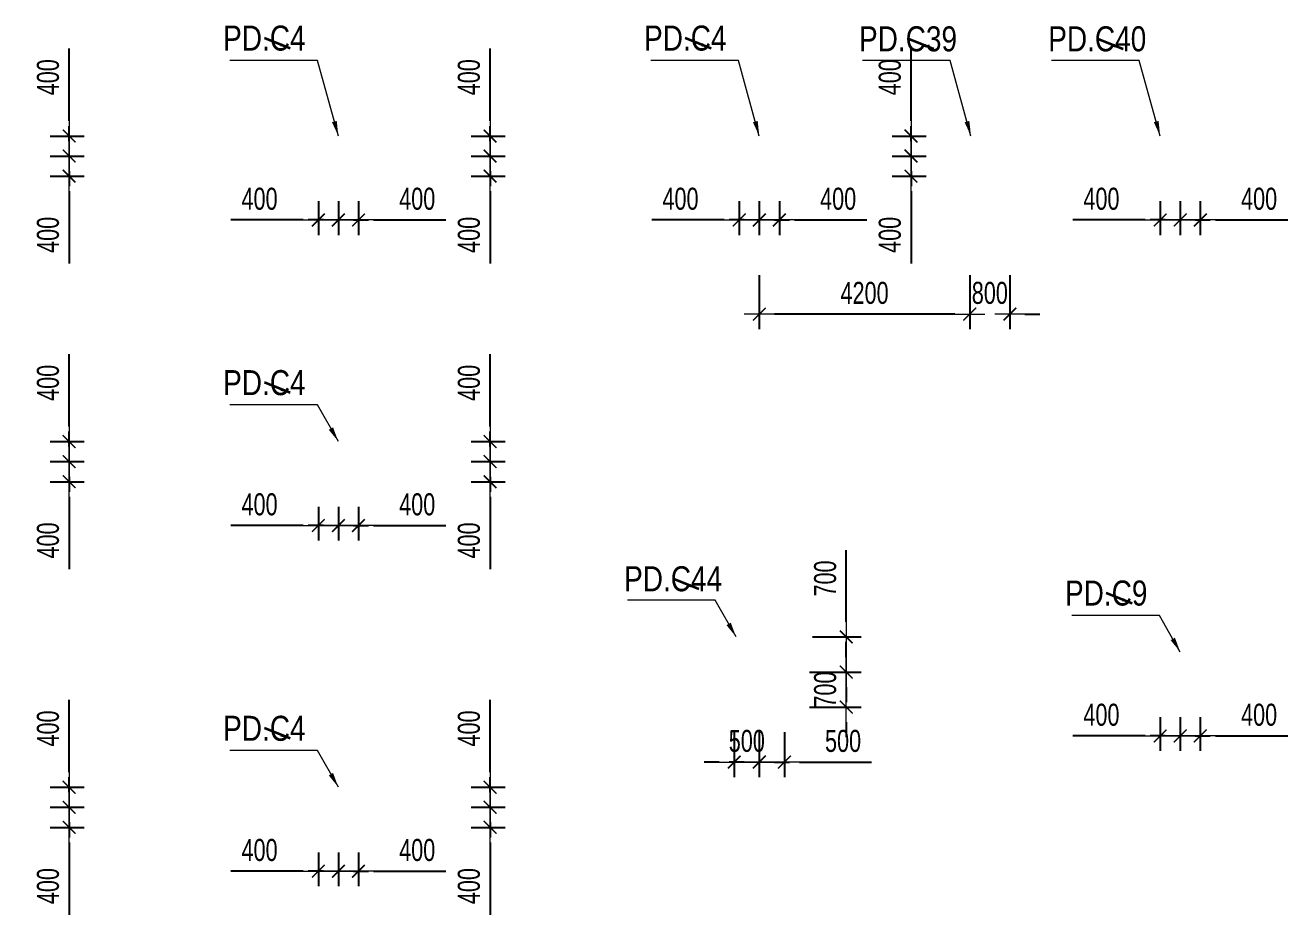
# Model space of a CAD drawing. Header units: millimetres. Extents: x -259680 to 286077, y -1281 to 94455.
# Drawn here: x 91151 to 116345, y 23355 to 41111 of the extents above; entities that cross this region are included whole.
import ezdxf
from ezdxf.enums import TextEntityAlignment as Align

# ---------------------------------------------------------------- set-up
doc = ezdxf.new("R2010")
doc.units = ezdxf.units.MM
doc.layers.get('Defpoints').update_dxf_attribs({"color": 151, "lineweight": 9})
for name, color, linetype, lineweight in [('$0$C1', 20, 'Continuous', 35), ('$1$NDC_S_ANNO', 7, 'Continuous', 20), ('$1$NDC_S_DIM', 1, 'Continuous', 15), ('NDC_S_DIM', 1, 'Continuous', 15)]:
    doc.layers.add(name, color=color, linetype=linetype, lineweight=lineweight)
doc.styles.add('$1$NDC_DIM', font='', dxfattribs={"width": 0.75})
doc.styles.add('$2$ARIAL', font='arial.ttf', dxfattribs={"width": 0.8})
doc.styles.add('NDC_DIM', font='', dxfattribs={"width": 0.75})
doc.styles.get('$1$NDC_DIM').set_extended_font_data('Dotum')
doc.styles.get('NDC_DIM').set_extended_font_data('Dotum')
doc.dimstyles.new('$0$NDC_dim_150', dxfattribs={"dimscale": 150, "dimtxt": 2.2, "dimasz": 1.5, "dimexe": 1.5, "dimexo": 2.5, "dimgap": 1, "dimtad": 1, "dimdec": 0, "dimzin": 0, "dimdsep": 46, "dimtxsty": '$1$NDC_DIM', "dimblk": '$1$DIMMARK', "dimcen": 0.09, "dimdle": 1.2, "dimclrd": 1, "dimclre": 1, "dimclrt": 3, "dimadec": 0, "dimazin": 0, "dimtfac": 1, "dimtdec": 0, "dimtix": 1, "dimtofl": 0, "dimtmove": 0, "dimatfit": 3, "dimfxl": 6, "dimfxlon": 1, "dimtolj": 1, "dimtzin": 0, "dimarcsym": 0})
doc.dimstyles.new('$1$NDC_dim_iso', dxfattribs={"dimtxt": 2.2, "dimasz": 1, "dimexe": 1.5, "dimexo": 2.5, "dimgap": 1, "dimtad": 1, "dimdec": 0, "dimzin": 0, "dimdsep": 46, "dimtxsty": '$1$NDC_DIM', "dimblk": '$1$DIMMARK', "dimcen": 0.09, "dimdle": 1.2, "dimclrd": 1, "dimclre": 1, "dimclrt": 3, "dimadec": 0, "dimazin": 0, "dimtfac": 1, "dimtdec": 0, "dimtix": 1, "dimtofl": 0, "dimtmove": 0, "dimatfit": 3, "dimfxl": 6, "dimfxlon": 1, "dimtolj": 1, "dimtzin": 0, "dimarcsym": 0})
doc.dimstyles.new('NDC_dim_200', dxfattribs={"dimscale": 200, "dimtxt": 2.2, "dimasz": 1.5, "dimexe": 1.5, "dimexo": 2.5, "dimgap": 1, "dimtad": 1, "dimdec": 0, "dimzin": 0, "dimdsep": 46, "dimtxsty": 'NDC_DIM', "dimblk": 'DIMMARK', "dimcen": 0.09, "dimdle": 1.2, "dimclrd": 1, "dimclre": 1, "dimclrt": 3, "dimadec": 0, "dimazin": 0, "dimtfac": 1, "dimtdec": 0, "dimtix": 1, "dimtofl": 0, "dimtmove": 0, "dimatfit": 3, "dimfxl": 6, "dimfxlon": 1, "dimtolj": 1, "dimtzin": 0, "dimarcsym": 0})

# ---------------------------------------------------------------- blocks, each defined once
blk = doc.blocks.new('$1$DIMMARK')
at = {"layer": '$1$NDC_S_DIM', "color": 1}
blk.add_line((-1.5, 0), (1, 0), dxfattribs=at)
at = {"layer": '$1$NDC_S_DIM', "color": 2, "const_width": 0.1}
blk.add_lwpolyline([(-0.424, -0.424), (0.424, 0.424)], dxfattribs=at)
blk = doc.blocks.new('DIMMARK')
at = {"layer": 'NDC_S_DIM', "color": 1}
blk.add_line((-1.5, 0), (1, 0), dxfattribs=at)
at = {"layer": 'NDC_S_DIM', "color": 2, "const_width": 0.1}
blk.add_lwpolyline([(-0.424, -0.424), (0.424, 0.424)], dxfattribs=at)
blk = doc.blocks.new('*D410')
at = {"layer": 'Defpoints', "color": 0, "ltscale": 100, "transparency": 16777216}
for p in [(97400, 25100), (97800, 25100), (97800, 24224)]:
    blk.add_point(p, dxfattribs=at)
at = {"layer": 'NDC_S_DIM', "color": 1, "lineweight": -2, "ltscale": 100, "transparency": 16777216}
for p, q in [((97400, 24600), (97400, 23924)), ((97800, 24600), (97800, 23924)), ((97100, 24224), (96800, 24224)), ((98100, 24224), (99545, 24224))]:
    blk.add_line(p, q, dxfattribs=at)
at = {"layer": 'NDC_S_DIM', "color": 1, "lineweight": -2, "ltscale": 100, "transparency": 16777216, "xscale": 300, "yscale": 300, "zscale": 300}
blk.add_blockref('DIMMARK', (97400, 24224), dxfattribs=at)
at = {"layer": 'NDC_S_DIM', "color": 1, "lineweight": -2, "ltscale": 100, "transparency": 16777216, "xscale": 300, "yscale": 300, "zscale": 300, "rotation": 180}
blk.add_blockref('DIMMARK', (97800, 24224), dxfattribs=at)
at = {"layer": 'NDC_S_DIM', "color": 3, "ltscale": 100, "transparency": 16777216, "insert": (98973, 24645), "char_height": 440, "attachment_point": 5, "style": 'NDC_DIM'}
blk.add_mtext('\\A1;400', dxfattribs=at)
blk = doc.blocks.new('*D411')
at = {"layer": 'Defpoints', "color": 0, "ltscale": 100, "transparency": 16777216}
for p in [(97000, 25100), (97400, 25100), (97400, 24224)]:
    blk.add_point(p, dxfattribs=at)
at = {"layer": 'NDC_S_DIM', "color": 1, "lineweight": -2, "ltscale": 100, "transparency": 16777216}
for p, q in [((97000, 24600), (97000, 23924)), ((97400, 24600), (97400, 23924)), ((96700, 24224), (95255, 24224)), ((97700, 24224), (98000, 24224))]:
    blk.add_line(p, q, dxfattribs=at)
at = {"layer": 'NDC_S_DIM', "color": 1, "lineweight": -2, "ltscale": 100, "transparency": 16777216, "xscale": 300, "yscale": 300, "zscale": 300}
blk.add_blockref('DIMMARK', (97000, 24224), dxfattribs=at)
at = {"layer": 'NDC_S_DIM', "color": 1, "lineweight": -2, "ltscale": 100, "transparency": 16777216, "xscale": 300, "yscale": 300, "zscale": 300, "rotation": 180}
blk.add_blockref('DIMMARK', (97400, 24224), dxfattribs=at)
at = {"layer": 'NDC_S_DIM', "color": 3, "ltscale": 100, "transparency": 16777216, "insert": (95827, 24645), "char_height": 440, "attachment_point": 5, "style": 'NDC_DIM'}
blk.add_mtext('\\A1;400', dxfattribs=at)
blk = doc.blocks.new('*D412')
at = {"layer": 'Defpoints', "color": 0, "ltscale": 100, "transparency": 16777216}
for p in [(99551, 25900), (100427, 25900), (99551, 25500)]:
    blk.add_point(p, dxfattribs=at)
at = {"layer": 'NDC_S_DIM', "color": 1, "lineweight": -2, "ltscale": 100, "transparency": 16777216}
for p, q in [((100427, 26200), (100427, 27645)), ((100051, 25900), (100727, 25900)), ((100051, 25500), (100727, 25500)), ((100427, 25200), (100427, 24900))]:
    blk.add_line(p, q, dxfattribs=at)
at = {"layer": 'NDC_S_DIM', "color": 1, "lineweight": -2, "ltscale": 100, "transparency": 16777216, "xscale": 300, "yscale": 300, "zscale": 300}
for p, rotation in [((100427, 25900), 270), ((100427, 25500), 90)]:
    blk.add_blockref('DIMMARK', p, dxfattribs=dict(at, rotation=rotation))
at = {"layer": 'NDC_S_DIM', "color": 3, "ltscale": 100, "transparency": 16777216, "insert": (100006, 27073), "char_height": 440, "attachment_point": 5, "rotation": 90, "style": 'NDC_DIM'}
blk.add_mtext('\\A1;400', dxfattribs=at)
blk = doc.blocks.new('*D413')
at = {"layer": 'Defpoints', "color": 0, "ltscale": 100, "transparency": 16777216}
for p in [(99551, 25500), (100427, 25500), (99551, 25100)]:
    blk.add_point(p, dxfattribs=at)
at = {"layer": 'NDC_S_DIM', "color": 1, "lineweight": -2, "ltscale": 100, "transparency": 16777216}
for p, q in [((100427, 25800), (100427, 26100)), ((100051, 25500), (100727, 25500)), ((100051, 25100), (100727, 25100)), ((100427, 24800), (100427, 23355))]:
    blk.add_line(p, q, dxfattribs=at)
at = {"layer": 'NDC_S_DIM', "color": 1, "lineweight": -2, "ltscale": 100, "transparency": 16777216, "xscale": 300, "yscale": 300, "zscale": 300}
for p, rotation in [((100427, 25500), 270), ((100427, 25100), 90)]:
    blk.add_blockref('DIMMARK', p, dxfattribs=dict(at, rotation=rotation))
at = {"layer": 'NDC_S_DIM', "color": 3, "ltscale": 100, "transparency": 16777216, "insert": (100006, 23927), "char_height": 440, "attachment_point": 5, "rotation": 90, "style": 'NDC_DIM'}
blk.add_mtext('\\A1;400', dxfattribs=at)
blk = doc.blocks.new('*D416')
at = {"layer": 'Defpoints', "color": 0, "ltscale": 100, "transparency": 16777216}
for p in [(91151, 25900), (92027, 25900), (91151, 25500)]:
    blk.add_point(p, dxfattribs=at)
at = {"layer": 'NDC_S_DIM', "color": 1, "lineweight": -2, "ltscale": 100, "transparency": 16777216}
for p, q in [((92027, 26200), (92027, 27645)), ((91651, 25900), (92327, 25900)), ((91651, 25500), (92327, 25500)), ((92027, 25200), (92027, 24900))]:
    blk.add_line(p, q, dxfattribs=at)
at = {"layer": 'NDC_S_DIM', "color": 1, "lineweight": -2, "ltscale": 100, "transparency": 16777216, "xscale": 300, "yscale": 300, "zscale": 300}
for p, rotation in [((92027, 25900), 270), ((92027, 25500), 90)]:
    blk.add_blockref('DIMMARK', p, dxfattribs=dict(at, rotation=rotation))
at = {"layer": 'NDC_S_DIM', "color": 3, "ltscale": 100, "transparency": 16777216, "insert": (91606, 27073), "char_height": 440, "attachment_point": 5, "rotation": 90, "style": 'NDC_DIM'}
blk.add_mtext('\\A1;400', dxfattribs=at)
blk = doc.blocks.new('*D417')
at = {"layer": 'Defpoints', "color": 0, "ltscale": 100, "transparency": 16777216}
for p in [(91151, 25500), (92027, 25500), (91151, 25100)]:
    blk.add_point(p, dxfattribs=at)
at = {"layer": 'NDC_S_DIM', "color": 1, "lineweight": -2, "ltscale": 100, "transparency": 16777216}
for p, q in [((92027, 25800), (92027, 26100)), ((91651, 25500), (92327, 25500)), ((91651, 25100), (92327, 25100)), ((92027, 24800), (92027, 23355))]:
    blk.add_line(p, q, dxfattribs=at)
at = {"layer": 'NDC_S_DIM', "color": 1, "lineweight": -2, "ltscale": 100, "transparency": 16777216, "xscale": 300, "yscale": 300, "zscale": 300}
for p, rotation in [((92027, 25500), 270), ((92027, 25100), 90)]:
    blk.add_blockref('DIMMARK', p, dxfattribs=dict(at, rotation=rotation))
at = {"layer": 'NDC_S_DIM', "color": 3, "ltscale": 100, "transparency": 16777216, "insert": (91606, 23927), "char_height": 440, "attachment_point": 5, "rotation": 90, "style": 'NDC_DIM'}
blk.add_mtext('\\A1;400', dxfattribs=at)
blk = doc.blocks.new('*D420')
at = {"layer": 'Defpoints', "color": 0, "ltscale": 100, "transparency": 16777216}
for p in [(91151, 32800), (92027, 32800), (91151, 32400)]:
    blk.add_point(p, dxfattribs=at)
at = {"layer": 'NDC_S_DIM', "color": 1, "lineweight": -2, "ltscale": 100, "transparency": 16777216}
for p, q in [((92027, 33100), (92027, 34545)), ((91651, 32800), (92327, 32800)), ((91651, 32400), (92327, 32400)), ((92027, 32100), (92027, 31800))]:
    blk.add_line(p, q, dxfattribs=at)
at = {"layer": 'NDC_S_DIM', "color": 1, "lineweight": -2, "ltscale": 100, "transparency": 16777216, "xscale": 300, "yscale": 300, "zscale": 300}
for p, rotation in [((92027, 32800), 270), ((92027, 32400), 90)]:
    blk.add_blockref('DIMMARK', p, dxfattribs=dict(at, rotation=rotation))
at = {"layer": 'NDC_S_DIM', "color": 3, "ltscale": 100, "transparency": 16777216, "insert": (91606, 33973), "char_height": 440, "attachment_point": 5, "rotation": 90, "style": 'NDC_DIM'}
blk.add_mtext('\\A1;400', dxfattribs=at)
blk = doc.blocks.new('*D421')
at = {"layer": 'Defpoints', "color": 0, "ltscale": 100, "transparency": 16777216}
for p in [(91151, 32400), (92027, 32400), (91151, 32000)]:
    blk.add_point(p, dxfattribs=at)
at = {"layer": 'NDC_S_DIM', "color": 1, "lineweight": -2, "ltscale": 100, "transparency": 16777216}
for p, q in [((92027, 32700), (92027, 33000)), ((91651, 32400), (92327, 32400)), ((91651, 32000), (92327, 32000)), ((92027, 31700), (92027, 30255))]:
    blk.add_line(p, q, dxfattribs=at)
at = {"layer": 'NDC_S_DIM', "color": 1, "lineweight": -2, "ltscale": 100, "transparency": 16777216, "xscale": 300, "yscale": 300, "zscale": 300}
for p, rotation in [((92027, 32400), 270), ((92027, 32000), 90)]:
    blk.add_blockref('DIMMARK', p, dxfattribs=dict(at, rotation=rotation))
at = {"layer": 'NDC_S_DIM', "color": 3, "ltscale": 100, "transparency": 16777216, "insert": (91606, 30827), "char_height": 440, "attachment_point": 5, "rotation": 90, "style": 'NDC_DIM'}
blk.add_mtext('\\A1;400', dxfattribs=at)
blk = doc.blocks.new('*D422')
at = {"layer": 'Defpoints', "color": 0, "ltscale": 100, "transparency": 16777216}
for p in [(97400, 32000), (97800, 32000), (97800, 31124)]:
    blk.add_point(p, dxfattribs=at)
at = {"layer": 'NDC_S_DIM', "color": 1, "lineweight": -2, "ltscale": 100, "transparency": 16777216}
for p, q in [((97400, 31500), (97400, 30824)), ((97800, 31500), (97800, 30824)), ((97100, 31124), (96800, 31124)), ((98100, 31124), (99545, 31124))]:
    blk.add_line(p, q, dxfattribs=at)
at = {"layer": 'NDC_S_DIM', "color": 1, "lineweight": -2, "ltscale": 100, "transparency": 16777216, "xscale": 300, "yscale": 300, "zscale": 300}
blk.add_blockref('DIMMARK', (97400, 31124), dxfattribs=at)
at = {"layer": 'NDC_S_DIM', "color": 1, "lineweight": -2, "ltscale": 100, "transparency": 16777216, "xscale": 300, "yscale": 300, "zscale": 300, "rotation": 180}
blk.add_blockref('DIMMARK', (97800, 31124), dxfattribs=at)
at = {"layer": 'NDC_S_DIM', "color": 3, "ltscale": 100, "transparency": 16777216, "insert": (98973, 31545), "char_height": 440, "attachment_point": 5, "style": 'NDC_DIM'}
blk.add_mtext('\\A1;400', dxfattribs=at)
blk = doc.blocks.new('*D423')
at = {"layer": 'Defpoints', "color": 0, "ltscale": 100, "transparency": 16777216}
for p in [(97000, 32000), (97400, 32000), (97400, 31124)]:
    blk.add_point(p, dxfattribs=at)
at = {"layer": 'NDC_S_DIM', "color": 1, "lineweight": -2, "ltscale": 100, "transparency": 16777216}
for p, q in [((97000, 31500), (97000, 30824)), ((97400, 31500), (97400, 30824)), ((96700, 31124), (95255, 31124)), ((97700, 31124), (98000, 31124))]:
    blk.add_line(p, q, dxfattribs=at)
at = {"layer": 'NDC_S_DIM', "color": 1, "lineweight": -2, "ltscale": 100, "transparency": 16777216, "xscale": 300, "yscale": 300, "zscale": 300}
blk.add_blockref('DIMMARK', (97000, 31124), dxfattribs=at)
at = {"layer": 'NDC_S_DIM', "color": 1, "lineweight": -2, "ltscale": 100, "transparency": 16777216, "xscale": 300, "yscale": 300, "zscale": 300, "rotation": 180}
blk.add_blockref('DIMMARK', (97400, 31124), dxfattribs=at)
at = {"layer": 'NDC_S_DIM', "color": 3, "ltscale": 100, "transparency": 16777216, "insert": (95827, 31545), "char_height": 440, "attachment_point": 5, "style": 'NDC_DIM'}
blk.add_mtext('\\A1;400', dxfattribs=at)
blk = doc.blocks.new('*D424')
at = {"layer": 'Defpoints', "color": 0, "ltscale": 100, "transparency": 16777216}
for p in [(99551, 32800), (100427, 32800), (99551, 32400)]:
    blk.add_point(p, dxfattribs=at)
at = {"layer": 'NDC_S_DIM', "color": 1, "lineweight": -2, "ltscale": 100, "transparency": 16777216}
for p, q in [((100427, 33100), (100427, 34545)), ((100051, 32800), (100727, 32800)), ((100051, 32400), (100727, 32400)), ((100427, 32100), (100427, 31800))]:
    blk.add_line(p, q, dxfattribs=at)
at = {"layer": 'NDC_S_DIM', "color": 1, "lineweight": -2, "ltscale": 100, "transparency": 16777216, "xscale": 300, "yscale": 300, "zscale": 300}
for p, rotation in [((100427, 32800), 270), ((100427, 32400), 90)]:
    blk.add_blockref('DIMMARK', p, dxfattribs=dict(at, rotation=rotation))
at = {"layer": 'NDC_S_DIM', "color": 3, "ltscale": 100, "transparency": 16777216, "insert": (100006, 33973), "char_height": 440, "attachment_point": 5, "rotation": 90, "style": 'NDC_DIM'}
blk.add_mtext('\\A1;400', dxfattribs=at)
blk = doc.blocks.new('*D425')
at = {"layer": 'Defpoints', "color": 0, "ltscale": 100, "transparency": 16777216}
for p in [(99551, 32400), (100427, 32400), (99551, 32000)]:
    blk.add_point(p, dxfattribs=at)
at = {"layer": 'NDC_S_DIM', "color": 1, "lineweight": -2, "ltscale": 100, "transparency": 16777216}
for p, q in [((100427, 32700), (100427, 33000)), ((100051, 32400), (100727, 32400)), ((100051, 32000), (100727, 32000)), ((100427, 31700), (100427, 30255))]:
    blk.add_line(p, q, dxfattribs=at)
at = {"layer": 'NDC_S_DIM', "color": 1, "lineweight": -2, "ltscale": 100, "transparency": 16777216, "xscale": 300, "yscale": 300, "zscale": 300}
for p, rotation in [((100427, 32400), 270), ((100427, 32000), 90)]:
    blk.add_blockref('DIMMARK', p, dxfattribs=dict(at, rotation=rotation))
at = {"layer": 'NDC_S_DIM', "color": 3, "ltscale": 100, "transparency": 16777216, "insert": (100006, 30827), "char_height": 440, "attachment_point": 5, "rotation": 90, "style": 'NDC_DIM'}
blk.add_mtext('\\A1;400', dxfattribs=at)
blk = doc.blocks.new('*D476')
at = {"layer": 'Defpoints', "color": 0, "ltscale": 100, "transparency": 16777216}
for p in [(91151, 38900), (92027, 38900), (91151, 38500)]:
    blk.add_point(p, dxfattribs=at)
at = {"layer": 'NDC_S_DIM', "color": 1, "lineweight": -2, "ltscale": 100, "transparency": 16777216}
for p, q in [((92027, 39200), (92027, 40645)), ((91651, 38900), (92327, 38900)), ((91651, 38500), (92327, 38500)), ((92027, 38200), (92027, 37900))]:
    blk.add_line(p, q, dxfattribs=at)
at = {"layer": 'NDC_S_DIM', "color": 1, "lineweight": -2, "ltscale": 100, "transparency": 16777216, "xscale": 300, "yscale": 300, "zscale": 300}
for p, rotation in [((92027, 38900), 270), ((92027, 38500), 90)]:
    blk.add_blockref('DIMMARK', p, dxfattribs=dict(at, rotation=rotation))
at = {"layer": 'NDC_S_DIM', "color": 3, "ltscale": 100, "transparency": 16777216, "insert": (91606, 40073), "char_height": 440, "attachment_point": 5, "rotation": 90, "style": 'NDC_DIM'}
blk.add_mtext('\\A1;400', dxfattribs=at)
blk = doc.blocks.new('*D477')
at = {"layer": 'Defpoints', "color": 0, "ltscale": 100, "transparency": 16777216}
for p in [(91151, 38500), (92027, 38500), (91151, 38100)]:
    blk.add_point(p, dxfattribs=at)
at = {"layer": 'NDC_S_DIM', "color": 1, "lineweight": -2, "ltscale": 100, "transparency": 16777216}
for p, q in [((92027, 38800), (92027, 39100)), ((91651, 38500), (92327, 38500)), ((91651, 38100), (92327, 38100)), ((92027, 37800), (92027, 36355))]:
    blk.add_line(p, q, dxfattribs=at)
at = {"layer": 'NDC_S_DIM', "color": 1, "lineweight": -2, "ltscale": 100, "transparency": 16777216, "xscale": 300, "yscale": 300, "zscale": 300}
for p, rotation in [((92027, 38500), 270), ((92027, 38100), 90)]:
    blk.add_blockref('DIMMARK', p, dxfattribs=dict(at, rotation=rotation))
at = {"layer": 'NDC_S_DIM', "color": 3, "ltscale": 100, "transparency": 16777216, "insert": (91606, 36927), "char_height": 440, "attachment_point": 5, "rotation": 90, "style": 'NDC_DIM'}
blk.add_mtext('\\A1;400', dxfattribs=at)
blk = doc.blocks.new('*D478')
at = {"layer": 'Defpoints', "color": 0, "ltscale": 100, "transparency": 16777216}
for p in [(97400, 38100), (97800, 38100), (97800, 37224)]:
    blk.add_point(p, dxfattribs=at)
at = {"layer": 'NDC_S_DIM', "color": 1, "lineweight": -2, "ltscale": 100, "transparency": 16777216}
for p, q in [((97400, 37600), (97400, 36924)), ((97800, 37600), (97800, 36924)), ((97100, 37224), (96800, 37224)), ((98100, 37224), (99545, 37224))]:
    blk.add_line(p, q, dxfattribs=at)
at = {"layer": 'NDC_S_DIM', "color": 1, "lineweight": -2, "ltscale": 100, "transparency": 16777216, "xscale": 300, "yscale": 300, "zscale": 300}
blk.add_blockref('DIMMARK', (97400, 37224), dxfattribs=at)
at = {"layer": 'NDC_S_DIM', "color": 1, "lineweight": -2, "ltscale": 100, "transparency": 16777216, "xscale": 300, "yscale": 300, "zscale": 300, "rotation": 180}
blk.add_blockref('DIMMARK', (97800, 37224), dxfattribs=at)
at = {"layer": 'NDC_S_DIM', "color": 3, "ltscale": 100, "transparency": 16777216, "insert": (98973, 37645), "char_height": 440, "attachment_point": 5, "style": 'NDC_DIM'}
blk.add_mtext('\\A1;400', dxfattribs=at)
blk = doc.blocks.new('*D479')
at = {"layer": 'Defpoints', "color": 0, "ltscale": 100, "transparency": 16777216}
for p in [(97000, 38100), (97400, 38100), (97400, 37224)]:
    blk.add_point(p, dxfattribs=at)
at = {"layer": 'NDC_S_DIM', "color": 1, "lineweight": -2, "ltscale": 100, "transparency": 16777216}
for p, q in [((97000, 37600), (97000, 36924)), ((97400, 37600), (97400, 36924)), ((96700, 37224), (95255, 37224)), ((97700, 37224), (98000, 37224))]:
    blk.add_line(p, q, dxfattribs=at)
at = {"layer": 'NDC_S_DIM', "color": 1, "lineweight": -2, "ltscale": 100, "transparency": 16777216, "xscale": 300, "yscale": 300, "zscale": 300}
blk.add_blockref('DIMMARK', (97000, 37224), dxfattribs=at)
at = {"layer": 'NDC_S_DIM', "color": 1, "lineweight": -2, "ltscale": 100, "transparency": 16777216, "xscale": 300, "yscale": 300, "zscale": 300, "rotation": 180}
blk.add_blockref('DIMMARK', (97400, 37224), dxfattribs=at)
at = {"layer": 'NDC_S_DIM', "color": 3, "ltscale": 100, "transparency": 16777216, "insert": (95827, 37645), "char_height": 440, "attachment_point": 5, "style": 'NDC_DIM'}
blk.add_mtext('\\A1;400', dxfattribs=at)
blk = doc.blocks.new('*D480')
at = {"layer": 'Defpoints', "color": 0, "ltscale": 100, "transparency": 16777216}
for p in [(99551, 38900), (100427, 38900), (99551, 38500)]:
    blk.add_point(p, dxfattribs=at)
at = {"layer": 'NDC_S_DIM', "color": 1, "lineweight": -2, "ltscale": 100, "transparency": 16777216}
for p, q in [((100427, 39200), (100427, 40645)), ((100051, 38900), (100727, 38900)), ((100051, 38500), (100727, 38500)), ((100427, 38200), (100427, 37900))]:
    blk.add_line(p, q, dxfattribs=at)
at = {"layer": 'NDC_S_DIM', "color": 1, "lineweight": -2, "ltscale": 100, "transparency": 16777216, "xscale": 300, "yscale": 300, "zscale": 300}
for p, rotation in [((100427, 38900), 270), ((100427, 38500), 90)]:
    blk.add_blockref('DIMMARK', p, dxfattribs=dict(at, rotation=rotation))
at = {"layer": 'NDC_S_DIM', "color": 3, "ltscale": 100, "transparency": 16777216, "insert": (100006, 40073), "char_height": 440, "attachment_point": 5, "rotation": 90, "style": 'NDC_DIM'}
blk.add_mtext('\\A1;400', dxfattribs=at)
blk = doc.blocks.new('*D481')
at = {"layer": 'Defpoints', "color": 0, "ltscale": 100, "transparency": 16777216}
for p in [(99551, 38500), (100427, 38500), (99551, 38100)]:
    blk.add_point(p, dxfattribs=at)
at = {"layer": 'NDC_S_DIM', "color": 1, "lineweight": -2, "ltscale": 100, "transparency": 16777216}
for p, q in [((100427, 38800), (100427, 39100)), ((100051, 38500), (100727, 38500)), ((100051, 38100), (100727, 38100)), ((100427, 37800), (100427, 36355))]:
    blk.add_line(p, q, dxfattribs=at)
at = {"layer": 'NDC_S_DIM', "color": 1, "lineweight": -2, "ltscale": 100, "transparency": 16777216, "xscale": 300, "yscale": 300, "zscale": 300}
for p, rotation in [((100427, 38500), 270), ((100427, 38100), 90)]:
    blk.add_blockref('DIMMARK', p, dxfattribs=dict(at, rotation=rotation))
at = {"layer": 'NDC_S_DIM', "color": 3, "ltscale": 100, "transparency": 16777216, "insert": (100006, 36927), "char_height": 440, "attachment_point": 5, "rotation": 90, "style": 'NDC_DIM'}
blk.add_mtext('\\A1;400', dxfattribs=at)
blk = doc.blocks.new('*D482')
at = {"layer": 'Defpoints', "color": 0, "ltscale": 100, "transparency": 16777216}
for p in [(105800, 38100), (106200, 38100), (106200, 37224)]:
    blk.add_point(p, dxfattribs=at)
at = {"layer": 'NDC_S_DIM', "color": 1, "lineweight": -2, "ltscale": 100, "transparency": 16777216}
for p, q in [((105800, 37600), (105800, 36924)), ((106200, 37600), (106200, 36924)), ((105500, 37224), (105200, 37224)), ((106500, 37224), (107945, 37224))]:
    blk.add_line(p, q, dxfattribs=at)
at = {"layer": 'NDC_S_DIM', "color": 1, "lineweight": -2, "ltscale": 100, "transparency": 16777216, "xscale": 300, "yscale": 300, "zscale": 300}
blk.add_blockref('DIMMARK', (105800, 37224), dxfattribs=at)
at = {"layer": 'NDC_S_DIM', "color": 1, "lineweight": -2, "ltscale": 100, "transparency": 16777216, "xscale": 300, "yscale": 300, "zscale": 300, "rotation": 180}
blk.add_blockref('DIMMARK', (106200, 37224), dxfattribs=at)
at = {"layer": 'NDC_S_DIM', "color": 3, "ltscale": 100, "transparency": 16777216, "insert": (107373, 37645), "char_height": 440, "attachment_point": 5, "style": 'NDC_DIM'}
blk.add_mtext('\\A1;400', dxfattribs=at)
blk = doc.blocks.new('*D483')
at = {"layer": 'Defpoints', "color": 0, "ltscale": 100, "transparency": 16777216}
for p in [(105400, 38100), (105800, 38100), (105800, 37224)]:
    blk.add_point(p, dxfattribs=at)
at = {"layer": 'NDC_S_DIM', "color": 1, "lineweight": -2, "ltscale": 100, "transparency": 16777216}
for p, q in [((105400, 37600), (105400, 36924)), ((105800, 37600), (105800, 36924)), ((105100, 37224), (103655, 37224)), ((106100, 37224), (106400, 37224))]:
    blk.add_line(p, q, dxfattribs=at)
at = {"layer": 'NDC_S_DIM', "color": 1, "lineweight": -2, "ltscale": 100, "transparency": 16777216, "xscale": 300, "yscale": 300, "zscale": 300}
blk.add_blockref('DIMMARK', (105400, 37224), dxfattribs=at)
at = {"layer": 'NDC_S_DIM', "color": 1, "lineweight": -2, "ltscale": 100, "transparency": 16777216, "xscale": 300, "yscale": 300, "zscale": 300, "rotation": 180}
blk.add_blockref('DIMMARK', (105800, 37224), dxfattribs=at)
at = {"layer": 'NDC_S_DIM', "color": 3, "ltscale": 100, "transparency": 16777216, "insert": (104227, 37645), "char_height": 440, "attachment_point": 5, "style": 'NDC_DIM'}
blk.add_mtext('\\A1;400', dxfattribs=at)
blk = doc.blocks.new('*D484')
at = {"layer": 'Defpoints', "color": 0, "ltscale": 100, "transparency": 16777216}
for p in [(107951, 38900), (108827, 38900), (107951, 38500)]:
    blk.add_point(p, dxfattribs=at)
at = {"layer": 'NDC_S_DIM', "color": 1, "lineweight": -2, "ltscale": 100, "transparency": 16777216}
for p, q in [((108827, 39200), (108827, 40645)), ((108451, 38900), (109127, 38900)), ((108451, 38500), (109127, 38500)), ((108827, 38200), (108827, 37900))]:
    blk.add_line(p, q, dxfattribs=at)
at = {"layer": 'NDC_S_DIM', "color": 1, "lineweight": -2, "ltscale": 100, "transparency": 16777216, "xscale": 300, "yscale": 300, "zscale": 300}
for p, rotation in [((108827, 38900), 270), ((108827, 38500), 90)]:
    blk.add_blockref('DIMMARK', p, dxfattribs=dict(at, rotation=rotation))
at = {"layer": 'NDC_S_DIM', "color": 3, "ltscale": 100, "transparency": 16777216, "insert": (108406, 40073), "char_height": 440, "attachment_point": 5, "rotation": 90, "style": 'NDC_DIM'}
blk.add_mtext('\\A1;400', dxfattribs=at)
blk = doc.blocks.new('*D485')
at = {"layer": 'Defpoints', "color": 0, "ltscale": 100, "transparency": 16777216}
for p in [(107951, 38500), (108827, 38500), (107951, 38100)]:
    blk.add_point(p, dxfattribs=at)
at = {"layer": 'NDC_S_DIM', "color": 1, "lineweight": -2, "ltscale": 100, "transparency": 16777216}
for p, q in [((108827, 38800), (108827, 39100)), ((108451, 38500), (109127, 38500)), ((108451, 38100), (109127, 38100)), ((108827, 37800), (108827, 36355))]:
    blk.add_line(p, q, dxfattribs=at)
at = {"layer": 'NDC_S_DIM', "color": 1, "lineweight": -2, "ltscale": 100, "transparency": 16777216, "xscale": 300, "yscale": 300, "zscale": 300}
for p, rotation in [((108827, 38500), 270), ((108827, 38100), 90)]:
    blk.add_blockref('DIMMARK', p, dxfattribs=dict(at, rotation=rotation))
at = {"layer": 'NDC_S_DIM', "color": 3, "ltscale": 100, "transparency": 16777216, "insert": (108406, 36927), "char_height": 440, "attachment_point": 5, "rotation": 90, "style": 'NDC_DIM'}
blk.add_mtext('\\A1;400', dxfattribs=at)
blk = doc.blocks.new('*D490')
at = {"layer": 'Defpoints', "color": 0, "ltscale": 100, "transparency": 16777216}
for p in [(114200, 38100), (114600, 38100), (114600, 37224)]:
    blk.add_point(p, dxfattribs=at)
at = {"layer": 'NDC_S_DIM', "color": 1, "lineweight": -2, "ltscale": 100, "transparency": 16777216}
for p, q in [((114200, 37600), (114200, 36924)), ((114600, 37600), (114600, 36924)), ((113900, 37224), (113600, 37224)), ((114900, 37224), (116345, 37224))]:
    blk.add_line(p, q, dxfattribs=at)
at = {"layer": 'NDC_S_DIM', "color": 1, "lineweight": -2, "ltscale": 100, "transparency": 16777216, "xscale": 300, "yscale": 300, "zscale": 300}
blk.add_blockref('DIMMARK', (114200, 37224), dxfattribs=at)
at = {"layer": 'NDC_S_DIM', "color": 1, "lineweight": -2, "ltscale": 100, "transparency": 16777216, "xscale": 300, "yscale": 300, "zscale": 300, "rotation": 180}
blk.add_blockref('DIMMARK', (114600, 37224), dxfattribs=at)
at = {"layer": 'NDC_S_DIM', "color": 3, "ltscale": 100, "transparency": 16777216, "insert": (115773, 37645), "char_height": 440, "attachment_point": 5, "style": 'NDC_DIM'}
blk.add_mtext('\\A1;400', dxfattribs=at)
blk = doc.blocks.new('*D491')
at = {"layer": 'Defpoints', "color": 0, "ltscale": 100, "transparency": 16777216}
for p in [(113800, 38100), (114200, 38100), (114200, 37224)]:
    blk.add_point(p, dxfattribs=at)
at = {"layer": 'NDC_S_DIM', "color": 1, "lineweight": -2, "ltscale": 100, "transparency": 16777216}
for p, q in [((113800, 37600), (113800, 36924)), ((114200, 37600), (114200, 36924)), ((113500, 37224), (112055, 37224)), ((114500, 37224), (114800, 37224))]:
    blk.add_line(p, q, dxfattribs=at)
at = {"layer": 'NDC_S_DIM', "color": 1, "lineweight": -2, "ltscale": 100, "transparency": 16777216, "xscale": 300, "yscale": 300, "zscale": 300}
blk.add_blockref('DIMMARK', (113800, 37224), dxfattribs=at)
at = {"layer": 'NDC_S_DIM', "color": 1, "lineweight": -2, "ltscale": 100, "transparency": 16777216, "xscale": 300, "yscale": 300, "zscale": 300, "rotation": 180}
blk.add_blockref('DIMMARK', (114200, 37224), dxfattribs=at)
at = {"layer": 'NDC_S_DIM', "color": 3, "ltscale": 100, "transparency": 16777216, "insert": (112627, 37645), "char_height": 440, "attachment_point": 5, "style": 'NDC_DIM'}
blk.add_mtext('\\A1;400', dxfattribs=at)
blk = doc.blocks.new('*D886')
at = {"layer": 'Defpoints', "color": 0, "ltscale": 100, "transparency": 16777216}
for p in [(105300, 27500), (105800, 27500), (105300, 26403)]:
    blk.add_point(p, dxfattribs=at)
at = {"layer": 'NDC_S_DIM', "color": 1, "lineweight": -2, "ltscale": 100, "transparency": 16777216}
for p, q in [((105300, 27000), (105300, 26103)), ((105800, 27000), (105800, 26103)), ((105000, 26403), (104700, 26403)), ((106100, 26403), (106400, 26403))]:
    blk.add_line(p, q, dxfattribs=at)
at = {"layer": 'NDC_S_DIM', "color": 1, "lineweight": -2, "ltscale": 100, "transparency": 16777216, "xscale": 300, "yscale": 300, "zscale": 300}
blk.add_blockref('DIMMARK', (105300, 26403), dxfattribs=at)
at = {"layer": 'NDC_S_DIM', "color": 1, "lineweight": -2, "ltscale": 100, "transparency": 16777216, "xscale": 300, "yscale": 300, "zscale": 300, "rotation": 180}
blk.add_blockref('DIMMARK', (105800, 26403), dxfattribs=at)
at = {"layer": 'NDC_S_DIM', "color": 3, "ltscale": 100, "transparency": 16777216, "insert": (105550, 26823), "char_height": 440, "attachment_point": 5, "style": 'NDC_DIM'}
blk.add_mtext('\\A1;500', dxfattribs=at)
blk = doc.blocks.new('*D887')
at = {"layer": 'Defpoints', "color": 0, "ltscale": 100, "transparency": 16777216}
for p in [(105800, 27500), (106300, 27500), (106300, 26403)]:
    blk.add_point(p, dxfattribs=at)
at = {"layer": 'NDC_S_DIM', "color": 1, "lineweight": -2, "ltscale": 100, "transparency": 16777216}
for p, q in [((105800, 27000), (105800, 26103)), ((106300, 27000), (106300, 26103)), ((105500, 26403), (105200, 26403)), ((106600, 26403), (108041, 26403))]:
    blk.add_line(p, q, dxfattribs=at)
at = {"layer": 'NDC_S_DIM', "color": 1, "lineweight": -2, "ltscale": 100, "transparency": 16777216, "xscale": 300, "yscale": 300, "zscale": 300}
blk.add_blockref('DIMMARK', (105800, 26403), dxfattribs=at)
at = {"layer": 'NDC_S_DIM', "color": 1, "lineweight": -2, "ltscale": 100, "transparency": 16777216, "xscale": 300, "yscale": 300, "zscale": 300, "rotation": 180}
blk.add_blockref('DIMMARK', (106300, 26403), dxfattribs=at)
at = {"layer": 'NDC_S_DIM', "color": 3, "ltscale": 100, "transparency": 16777216, "insert": (107471, 26823), "char_height": 440, "attachment_point": 5, "style": 'NDC_DIM'}
blk.add_mtext('\\A1;500', dxfattribs=at)
blk = doc.blocks.new('*D888')
at = {"layer": 'Defpoints', "color": 0, "ltscale": 100, "transparency": 16777216}
for p in [(106300, 28200), (106300, 27500), (107535, 27500)]:
    blk.add_point(p, dxfattribs=at)
at = {"layer": 'NDC_S_DIM', "color": 1, "lineweight": -2, "ltscale": 100, "transparency": 16777216}
for p, q in [((107535, 28500), (107535, 28800)), ((106800, 28200), (107835, 28200)), ((106800, 27500), (107835, 27500)), ((107535, 27200), (107535, 26900))]:
    blk.add_line(p, q, dxfattribs=at)
at = {"layer": 'NDC_S_DIM', "color": 1, "lineweight": -2, "ltscale": 100, "transparency": 16777216, "xscale": 300, "yscale": 300, "zscale": 300}
for p, rotation in [((107535, 28200), 270), ((107535, 27500), 90)]:
    blk.add_blockref('DIMMARK', p, dxfattribs=dict(at, rotation=rotation))
at = {"layer": 'NDC_S_DIM', "color": 3, "ltscale": 100, "transparency": 16777216, "insert": (107115, 27850), "char_height": 440, "attachment_point": 5, "rotation": 90, "style": 'NDC_DIM'}
blk.add_mtext('\\A1;700', dxfattribs=at)
blk = doc.blocks.new('*D889')
at = {"layer": 'Defpoints', "color": 0, "ltscale": 100, "transparency": 16777216}
for p in [(106360, 28900), (107535, 28900), (106360, 28200)]:
    blk.add_point(p, dxfattribs=at)
at = {"layer": 'NDC_S_DIM', "color": 1, "lineweight": -2, "ltscale": 100, "transparency": 16777216}
for p, q in [((107535, 29200), (107535, 30635)), ((106860, 28900), (107835, 28900)), ((106860, 28200), (107835, 28200)), ((107535, 27900), (107535, 27600))]:
    blk.add_line(p, q, dxfattribs=at)
at = {"layer": 'NDC_S_DIM', "color": 1, "lineweight": -2, "ltscale": 100, "transparency": 16777216, "xscale": 300, "yscale": 300, "zscale": 300}
for p, rotation in [((107535, 28900), 270), ((107535, 28200), 90)]:
    blk.add_blockref('DIMMARK', p, dxfattribs=dict(at, rotation=rotation))
at = {"layer": 'NDC_S_DIM', "color": 3, "ltscale": 100, "transparency": 16777216, "insert": (107115, 30068), "char_height": 440, "attachment_point": 5, "rotation": 90, "style": 'NDC_DIM'}
blk.add_mtext('\\A1;700', dxfattribs=at)
blk = doc.blocks.new('*D898')
at = {"layer": 'Defpoints', "color": 0, "ltscale": 100, "transparency": 16777216}
for p in [(114200, 27800), (114600, 27800), (114600, 26924)]:
    blk.add_point(p, dxfattribs=at)
at = {"layer": 'NDC_S_DIM', "color": 1, "lineweight": -2, "ltscale": 100, "transparency": 16777216}
for p, q in [((114200, 27300), (114200, 26624)), ((114600, 27300), (114600, 26624)), ((113900, 26924), (113600, 26924)), ((114900, 26924), (116345, 26924))]:
    blk.add_line(p, q, dxfattribs=at)
at = {"layer": 'NDC_S_DIM', "color": 1, "lineweight": -2, "ltscale": 100, "transparency": 16777216, "xscale": 300, "yscale": 300, "zscale": 300}
blk.add_blockref('DIMMARK', (114200, 26924), dxfattribs=at)
at = {"layer": 'NDC_S_DIM', "color": 1, "lineweight": -2, "ltscale": 100, "transparency": 16777216, "xscale": 300, "yscale": 300, "zscale": 300, "rotation": 180}
blk.add_blockref('DIMMARK', (114600, 26924), dxfattribs=at)
at = {"layer": 'NDC_S_DIM', "color": 3, "ltscale": 100, "transparency": 16777216, "insert": (115773, 27345), "char_height": 440, "attachment_point": 5, "style": 'NDC_DIM'}
blk.add_mtext('\\A1;400', dxfattribs=at)
blk = doc.blocks.new('*D899')
at = {"layer": 'Defpoints', "color": 0, "ltscale": 100, "transparency": 16777216}
for p in [(113800, 27800), (114200, 27800), (114200, 26924)]:
    blk.add_point(p, dxfattribs=at)
at = {"layer": 'NDC_S_DIM', "color": 1, "lineweight": -2, "ltscale": 100, "transparency": 16777216}
for p, q in [((113800, 27300), (113800, 26624)), ((114200, 27300), (114200, 26624)), ((113500, 26924), (112055, 26924)), ((114500, 26924), (114800, 26924))]:
    blk.add_line(p, q, dxfattribs=at)
at = {"layer": 'NDC_S_DIM', "color": 1, "lineweight": -2, "ltscale": 100, "transparency": 16777216, "xscale": 300, "yscale": 300, "zscale": 300}
blk.add_blockref('DIMMARK', (113800, 26924), dxfattribs=at)
at = {"layer": 'NDC_S_DIM', "color": 1, "lineweight": -2, "ltscale": 100, "transparency": 16777216, "xscale": 300, "yscale": 300, "zscale": 300, "rotation": 180}
blk.add_blockref('DIMMARK', (114200, 26924), dxfattribs=at)
at = {"layer": 'NDC_S_DIM', "color": 3, "ltscale": 100, "transparency": 16777216, "insert": (112627, 27345), "char_height": 440, "attachment_point": 5, "style": 'NDC_DIM'}
blk.add_mtext('\\A1;400', dxfattribs=at)
blk = doc.blocks.new('*D1074')
at = {"layer": 'Defpoints', "color": 0, "ltscale": 100, "transparency": 16777216}
for p in [(110000, 36620), (110800, 36620), (110800, 35345)]:
    blk.add_point(p, dxfattribs=at)
at = {"layer": 'NDC_S_DIM', "color": 1, "lineweight": -2, "ltscale": 100, "transparency": 16777216}
for p, q in [((110000, 36120), (110000, 35045)), ((110800, 36120), (110800, 35045)), ((109700, 35345), (109400, 35345)), ((111100, 35345), (111400, 35345))]:
    blk.add_line(p, q, dxfattribs=at)
at = {"layer": 'NDC_S_DIM', "color": 1, "lineweight": -2, "ltscale": 100, "transparency": 16777216, "xscale": 300, "yscale": 300, "zscale": 300}
blk.add_blockref('DIMMARK', (110000, 35345), dxfattribs=at)
at = {"layer": 'NDC_S_DIM', "color": 1, "lineweight": -2, "ltscale": 100, "transparency": 16777216, "xscale": 300, "yscale": 300, "zscale": 300, "rotation": 180}
blk.add_blockref('DIMMARK', (110800, 35345), dxfattribs=at)
at = {"layer": 'NDC_S_DIM', "color": 3, "ltscale": 100, "transparency": 16777216, "insert": (110400, 35766), "char_height": 440, "attachment_point": 5, "style": 'NDC_DIM'}
blk.add_mtext('\\A1;800', dxfattribs=at)
blk = doc.blocks.new('*D1075')
at = {"layer": 'Defpoints', "color": 0, "ltscale": 100, "transparency": 16777216}
for p in [(105800, 36620), (110000, 36620), (105800, 35345)]:
    blk.add_point(p, dxfattribs=at)
at = {"layer": 'NDC_S_DIM', "color": 1, "lineweight": -2, "ltscale": 100, "transparency": 16777216}
for p, q in [((105800, 36120), (105800, 35045)), ((110000, 36120), (110000, 35045)), ((109700, 35345), (106100, 35345))]:
    blk.add_line(p, q, dxfattribs=at)
at = {"layer": 'NDC_S_DIM', "color": 1, "lineweight": -2, "ltscale": 100, "transparency": 16777216, "xscale": 300, "yscale": 300, "zscale": 300, "rotation": 180}
blk.add_blockref('DIMMARK', (105800, 35345), dxfattribs=at)
at = {"layer": 'NDC_S_DIM', "color": 1, "lineweight": -2, "ltscale": 100, "transparency": 16777216, "xscale": 300, "yscale": 300, "zscale": 300}
blk.add_blockref('DIMMARK', (110000, 35345), dxfattribs=at)
at = {"layer": 'NDC_S_DIM', "color": 3, "ltscale": 100, "transparency": 16777216, "insert": (107900, 35766), "char_height": 440, "attachment_point": 5, "style": 'NDC_DIM'}
blk.add_mtext('\\A1;4200', dxfattribs=at)
blk = doc.blocks.new('*U220')
at = {"layer": '$1$NDC_S_ANNO', "ltscale": 0.8, "style": '$2$ARIAL', "width": 0.8, "flags": 1}
blk.add_attdef('CHU_THICH', text='', height=2.5, dxfattribs=at).set_placement((0, 0), align=Align.MIDDLE_CENTER)
at = {"layer": '$1$NDC_S_ANNO', "ltscale": 0.8, "style": '$2$ARIAL', "width": 0.8}
blk.add_attdef('TEN', text='', height=2.5, dxfattribs=at).set_placement((-2.58, 1.03), align=Align.MIDDLE_CENTER)
at = {"layer": 'Defpoints'}
blk.add_leader([(0, 0), (-2.58, 1.03)], dimstyle='$1$NDC_dim_iso', override={"dimgap": 0.625, "dimtad": 0}, dxfattribs=at)
blk = doc.blocks.new('$0$co t check')
at = {"layer": '$0$C1', "xscale": 200, "yscale": 200, "zscale": 200}
for p, values in [((94398, 40649), {'TEN': 'PD.C4'}), ((102798, 40649), {'TEN': 'PD.C4'}), ((107243, 40634), {'TEN': 'PD.C39'}), ((111019, 40634), {'TEN': 'PD.C40'}), ((94398, 33771), {'TEN': 'PD.C4'}), ((102555, 29856), {'TEN': 'PD.C44'}), ((111198, 29571), {'TEN': 'PD.C9'}), ((94398, 26871), {'TEN': 'PD.C4'})]:
    blk.add_blockref('*U220', p, dxfattribs=at).add_auto_attribs(values)
at = {"layer": '$0$C1'}
for points in [[(95359, 38900), (94942, 40410), (93193, 40410)], [(103759, 38900), (103342, 40410), (101593, 40410)], [(107983, 38900), (107566, 40410), (105817, 40410)], [(111759, 38900), (111342, 40410), (109593, 40410)], [(95359, 32800), (94942, 33532), (93193, 33532)], [(103296, 28900), (102878, 29632), (101129, 29632)], [(112159, 28600), (111742, 29332), (109993, 29332)], [(95359, 25900), (94942, 26632), (93193, 26632)]]:
    blk.add_leader(points, dimstyle='$0$NDC_dim_150', override={"dimasz": 2, "dimgap": 1, "dimtad": 0}, dxfattribs=at)

msp = doc.modelspace()

# ---------------------------------------------------------------- block references
at = {"layer": '$1$NDC_S_DIM'}
msp.add_blockref('$0$co t check', (2040.6, 0), dxfattribs=at)

# ---------------------------------------------------------------- dimensions: what is measured, and where the dimension line sits
at = {"layer": 'NDC_S_DIM', "ltscale": 100}
for base, p1, p2, picture, middle in [((92026.7, 38900), (91151.2, 38500), (91151.2, 38900), '*D476', (92026.7, 40072.5)), ((100426.7, 38900), (99551.2, 38500), (99551.2, 38900), '*D480', (100426.7, 40072.5)), ((108826.7, 38900), (107951.2, 38500), (107951.2, 38900), '*D484', (108826.7, 40072.5)), ((92026.7, 38500), (91151.2, 38100), (91151.2, 38500), '*D477', (92026.7, 36927.5)), ((100426.7, 38500), (99551.2, 38100), (99551.2, 38500), '*D481', (100426.7, 36927.5)), ((108826.7, 38500), (107951.2, 38100), (107951.2, 38500), '*D485', (108826.7, 36927.5)), ((92026.7, 32800), (91151.2, 32400), (91151.2, 32800), '*D420', (92026.7, 33972.5)), ((100426.7, 32800), (99551.2, 32400), (99551.2, 32800), '*D424', (100426.7, 33972.5)), ((92026.7, 32400), (91151.2, 32000), (91151.2, 32400), '*D421', (92026.7, 30827.5)), ((100426.7, 32400), (99551.2, 32000), (99551.2, 32400), '*D425', (100426.7, 30827.5)), ((107534.9, 28900), (106360, 28200), (106360, 28900), '*D889', (107534.9, 30067.6)), ((92026.7, 25900), (91151.2, 25500), (91151.2, 25900), '*D416', (92026.7, 27072.5)), ((100426.7, 25900), (99551.2, 25500), (99551.2, 25900), '*D412', (100426.7, 27072.5)), ((92026.7, 25500), (91151.2, 25100), (91151.2, 25500), '*D417', (92026.7, 23927.5)), ((100426.7, 25500), (99551.2, 25100), (99551.2, 25500), '*D413', (100426.7, 23927.5))]:
    dim = msp.add_linear_dim(base=base, p1=p1, p2=p2, angle=90, dimstyle='NDC_dim_200', dxfattribs=at)
    dim.commit()
    dim.dimension.update_dxf_attribs({"geometry": picture, "text_midpoint": middle, "dimtype": 160})
for base, p1, p2, picture, middle in [((97400, 37224.4), (97000, 38100), (97400, 38100), '*D479', (95827.5, 37224.4)), ((97800, 37224.4), (97400, 38100), (97800, 38100), '*D478', (98972.5, 37224.4)), ((105800, 37224.4), (105400, 38100), (105800, 38100), '*D483', (104227.5, 37224.4)), ((106200, 37224.4), (105800, 38100), (106200, 38100), '*D482', (107372.5, 37224.4)), ((114200, 37224.4), (113800, 38100), (114200, 38100), '*D491', (112627.5, 37224.4)), ((114600, 37224.4), (114200, 38100), (114600, 38100), '*D490', (115772.5, 37224.4)), ((97400, 31124.4), (97000, 32000), (97400, 32000), '*D423', (95827.5, 31124.4)), ((97800, 31124.4), (97400, 32000), (97800, 32000), '*D422', (98972.5, 31124.4)), ((114200, 26924.4), (113800, 27800), (114200, 27800), '*D899', (112627.5, 26924.4)), ((114600, 26924.4), (114200, 27800), (114600, 27800), '*D898', (115772.5, 26924.4)), ((106300, 26402.9), (105800, 27500), (106300, 27500), '*D887', (107470.5, 26402.9)), ((97400, 24224.4), (97000, 25100), (97400, 25100), '*D411', (95827.5, 24224.4)), ((97800, 24224.4), (97400, 25100), (97800, 25100), '*D410', (98972.5, 24224.4))]:
    dim = msp.add_linear_dim(base=base, p1=p1, p2=p2, dimstyle='NDC_dim_200', dxfattribs=at)
    dim.commit()
    dim.dimension.update_dxf_attribs({"geometry": picture, "text_midpoint": middle, "dimtype": 160})
for base, p1, p2, picture, middle in [((105800, 35345.3), (110000, 36620.4), (105800, 36620.4), '*D1075', (107900, 35765.6)), ((110800, 35345.3), (110000, 36620.4), (110800, 36620.4), '*D1074', (110400, 35765.6)), ((105300, 26402.9), (105800, 27500), (105300, 27500), '*D886', (105550, 26823.2))]:
    dim = msp.add_linear_dim(base=base, p1=p1, p2=p2, dimstyle='NDC_dim_200', dxfattribs=at)
    dim.commit()
    dim.dimension.update_dxf_attribs({"geometry": picture, "text_midpoint": middle})
dim = msp.add_linear_dim(base=(107534.9, 27500), p1=(106300, 28200), p2=(106300, 27500), angle=90, dimstyle='NDC_dim_200', dxfattribs=at)
dim.commit()
dim.dimension.update_dxf_attribs({"geometry": '*D888', "text_midpoint": (107114.6, 27850)})

doc.saveas('drawing.dxf')
